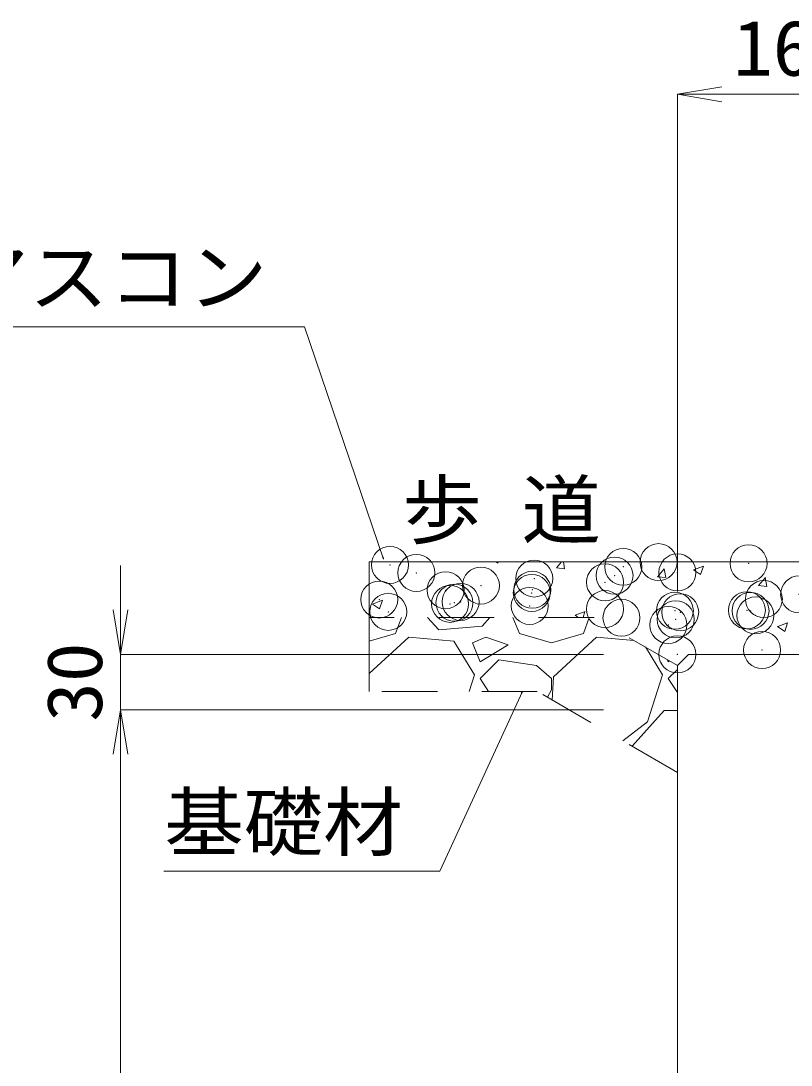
# Model space of a CAD drawing. Units: millimetres at full size; details may follow other scales. Extents: x 164402 to 209100, y 872507 to 885397.
# Drawn here: x 207042 to 207459, y 876260 to 876825 of the extents above; entities that cross this region are included whole.
import ezdxf
from ezdxf.enums import TextEntityAlignment as Align

# ---------------------------------------------------------------- set-up
doc = ezdxf.new("R2010")
doc.units = ezdxf.units.MM
doc.header["$LTSCALE"] = 40
doc.header["$PDMODE"] = 32
doc.header["$PDSIZE"] = 20
doc.linetypes.add('USER1', pattern=[1.35, 0.75, -0.6])
for name, color, linetype, lineweight in [('0_2', 7, 'Continuous', 13), ('作業エリア', 11, 'Continuous', 13), ('寸法線', 7, 'Continuous', 13), ('本体', 2, 'Continuous', 13), ('補助線', 8, 'Continuous', 13), ('ﾊｯﾁﾝｸﾞ', 7, 'Continuous', 5)]:
    doc.layers.add(name, color=color, linetype=linetype, lineweight=lineweight)
doc.styles.add('ＭＳ 明朝', font='')
doc.styles.get('ＭＳ 明朝').set_extended_font_data('MS Mincho')

# ---------------------------------------------------------------- blocks, each defined once
blk = doc.blocks.new('open_arrow')
at = {"color": 0, "linetype": 'Continuous', "lineweight": -2}
blk.add_lwpolyline([(7.5, 1.25), (0, 0), (7.5, -1.25)], dxfattribs=at)

msp = doc.modelspace()

# ---------------------------------------------------------------- linework, layer by layer
at = {"layer": '0_2'}
msp.add_line((207564.6, 876532.29), (207230.5, 876532.29), dxfattribs=at)
at = {"layer": '0_2', "linetype": 'USER1', "lineweight": 5}
for p, q in [((207352.07, 876502.29), (207230.5, 876502.29)), ((207397.1, 876476.29), (207352.07, 876502.29)), ((207321.35, 876462.29), (207230.5, 876462.29)), ((207397.1, 876418.55), (207321.35, 876462.29))]:
    msp.add_line(p, q, dxfattribs=at)
at = {"layer": '作業エリア'}
msp.add_point((207397.1, 876482.29), dxfattribs=at)
at = {"layer": '寸法線'}
for p, q in [((207397.1, 876784.86), (207564.6, 876784.86)), ((207397.1, 876516.29), (207397.1, 876784.86)), ((207096.08, 876404.29), (207096.08, 876530.29)), ((207357.1, 876482.29), (207096.08, 876482.29)), ((207096.08, 876452.29), (207096.08, 875902.29)), ((207357.1, 876452.29), (207096.08, 876452.29)), ((207357.1, 876452.29), (207096.08, 876452.29))]:
    msp.add_line(p, q, dxfattribs=at)
for points in [[(207238.24, 876533.76), (207195.46, 876659.22), (206916.77, 876659.22)], [(207313.34, 876462.29), (207268.67, 876365.16), (207119.41, 876365.16)]]:
    msp.add_lwpolyline(points, dxfattribs=at)
at = {"layer": '本体', "lineweight": 20}
for p, q in [((207397.1, 876476.29), (207403.1, 876482.29)), ((207555.85, 876482.29), (207403.1, 876482.29)), ((207397.1, 876476.29), (207397.1, 875912.29))]:
    msp.add_line(p, q, dxfattribs=at)
at = {"layer": '補助線'}
msp.add_line((207230.5, 876532.29), (207230.5, 876462.29), dxfattribs=at)
at = {"layer": 'ﾊｯﾁﾝｸﾞ'}
for p, q in [((207298.97, 876532.29), (207300.13, 876531.5)), ((207300.13, 876531.5), (207300.39, 876532.29)), ((207331.68, 876528.98), (207334.46, 876532.29)), ((207331.68, 876528.97), (207336.24, 876528.58)), ((207336.16, 876528.56), (207335.47, 876532.29)), ((207386.34, 876524.19), (207390.01, 876528.57)), ((207390.82, 876523.78), (207389.93, 876528.56)), ((207405.85, 876527.95), (207409.64, 876525.4)), ((207405.86, 876527.97), (207411.19, 876530.02)), ((207409.64, 876525.4), (207411.18, 876530)), ((207386.34, 876524.19), (207390.89, 876523.79)), ((207440.99, 876519.41), (207444.67, 876523.79)), ((207445.47, 876519), (207444.59, 876523.77)), ((207440.99, 876519.41), (207445.55, 876519.01)), ((207232.32, 876509.49), (207237.66, 876511.54)), ((207236.11, 876506.92), (207237.65, 876511.53)), ((207232.32, 876509.48), (207236.11, 876506.92)), ((207341.83, 876503.39), (207347.17, 876505.44)), ((207346.11, 876502.29), (207347.16, 876505.43)), ((207244.75, 876493.54), (207247.87, 876502.29)), ((207268.12, 876495.57), (207261.96, 876502.29)), ((207295.7, 876502.29), (207291.48, 876497.61)), ((207308.06, 876502.29), (207311.8, 876493.54)), ((207341.82, 876503.38), (207343.44, 876502.29)), ((207346.35, 876493.54), (207349.47, 876502.29)), ((207291.48, 876497.61), (207268.12, 876495.57)), ((207451.33, 876497.27), (207455.12, 876494.72)), ((207451.34, 876497.29), (207456.68, 876499.34)), ((207455.12, 876494.72), (207456.67, 876499.32)), ((207230.5, 876489.35), (207244.75, 876493.54)), ((207251.86, 876491.51), (207230.5, 876472.01)), ((207276.24, 876489.48), (207251.86, 876491.51)), ((207287.42, 876471.19), (207276.24, 876489.48)), ((207293.52, 876491.51), (207286.4, 876488.46)), ((207286.4, 876488.46), (207290.47, 876478.3)), ((207305.71, 876487.45), (207293.52, 876491.51)), ((207311.8, 876493.54), (207329.08, 876488.46)), ((207329.08, 876488.46), (207346.35, 876493.54)), ((207353.46, 876491.51), (207330.09, 876470.17)), ((207373.65, 876489.83), (207353.46, 876491.51)), ((207290.47, 876478.3), (207305.71, 876487.45)), ((207389.02, 876471.19), (207379.8, 876486.27)), ((207300.63, 876479.32), (207290.47, 876469.16)), ((207320.95, 876476.27), (207300.63, 876479.32)), ((207391.6, 876479.46), (207392.07, 876478.3)), ((207392.07, 876478.3), (207392.82, 876478.76)), ((207329.08, 876469.16), (207320.95, 876476.27)), ((207397.1, 876474.19), (207392.07, 876469.16)), ((207284.57, 876462.29), (207287.42, 876471.19)), ((207290.47, 876469.16), (207295.05, 876462.29)), ((207329.08, 876463.06), (207329.08, 876469.16)), ((207330.09, 876470.17), (207329.49, 876457.59)), ((207380.89, 876445.79), (207389.02, 876471.19)), ((207392.07, 876469.16), (207397.1, 876461.61)), ((207326.87, 876459.1), (207329.08, 876463.06)), ((207372.71, 876432.63), (207390.04, 876451.89)), ((207390.04, 876451.89), (207397.1, 876451.89)), ((207367.65, 876435.56), (207380.89, 876445.79))]:
    msp.add_line(p, q, dxfattribs=at)
for p in [(207241.72, 876530.63), (207367.86, 876529.59), (207386.94, 876532.1), (207435.6, 876531.47), (207255.98, 876526.3), (207363.12, 876524.83), (207397.11, 876526.59), (207290.88, 876519.46), (207319.74, 876523.26), (207357.99, 876521.22), (207271.8, 876516.95), (207318.41, 876515.51), (207318.68, 876517.2), (207443.87, 876512.18), (207462.95, 876514.7), (207235.93, 876511.92), (207274.24, 876509.57), (207276.61, 876510.2), (207279.92, 876510.63), (207317.28, 876508.48), (207357.96, 876506.76), (207240.8, 876505.26), (207366.89, 876502.05), (207395.75, 876505.85), (207396.19, 876501.22), (207398.64, 876505.04), (207434.67, 876506.1), (207436.66, 876505.79), (207439.31, 876503.33), (207392.22, 876498.16), (207442.9, 876484.64)]:
    msp.add_point(p, dxfattribs=at)

# ---------------------------------------------------------------- block references
at = {"layer": '寸法線', "xscale": 3.2, "yscale": 3.2}
msp.add_blockref('open_arrow', (207397.1, 876784.86), dxfattribs=at)
at = {"layer": '寸法線'}
for p, xscale, yscale, rotation in [((207238.24, 876533.76), 0.16, 0.16, 108.8), ((207096.08, 876482.29), 3.2, 3.2, 90), ((207313.34, 876462.29), 0.16, 0.16, 245.3), ((207096.08, 876452.29), 3.2, 3.2, 270), ((207096.08, 876452.29), 3.2, 3.2, 270)]:
    msp.add_blockref('open_arrow', p, dxfattribs=dict(at, xscale=xscale, yscale=yscale, rotation=rotation))

# ---------------------------------------------------------------- texts
at = {"layer": '0_2', "style": 'ＭＳ 明朝', "width": 1.05}
msp.add_text('歩 道', height=30.02, dxfattribs=at).set_placement((207248.39, 876536.29), align=Align.BOTTOM_LEFT)
at = {"layer": '寸法線', "style": 'ＭＳ 明朝', "width": 1.05}
msp.add_text('167.5', height=30.02, dxfattribs=at).set_placement((207480.85, 876809.86), align=Align.MIDDLE_CENTER)
for s, p in [('普通アスコン', (207175.46, 876701.05)), ('基礎材', (207248.67, 876406.64))]:
    msp.add_text(s, height=30.02, dxfattribs=at).set_placement(p, align=Align.TOP_RIGHT)
msp.add_text('30', height=30.02, rotation=90, dxfattribs=at).set_placement((207071.08, 876467.29), align=Align.MIDDLE_CENTER)

doc.saveas('drawing.dxf')
